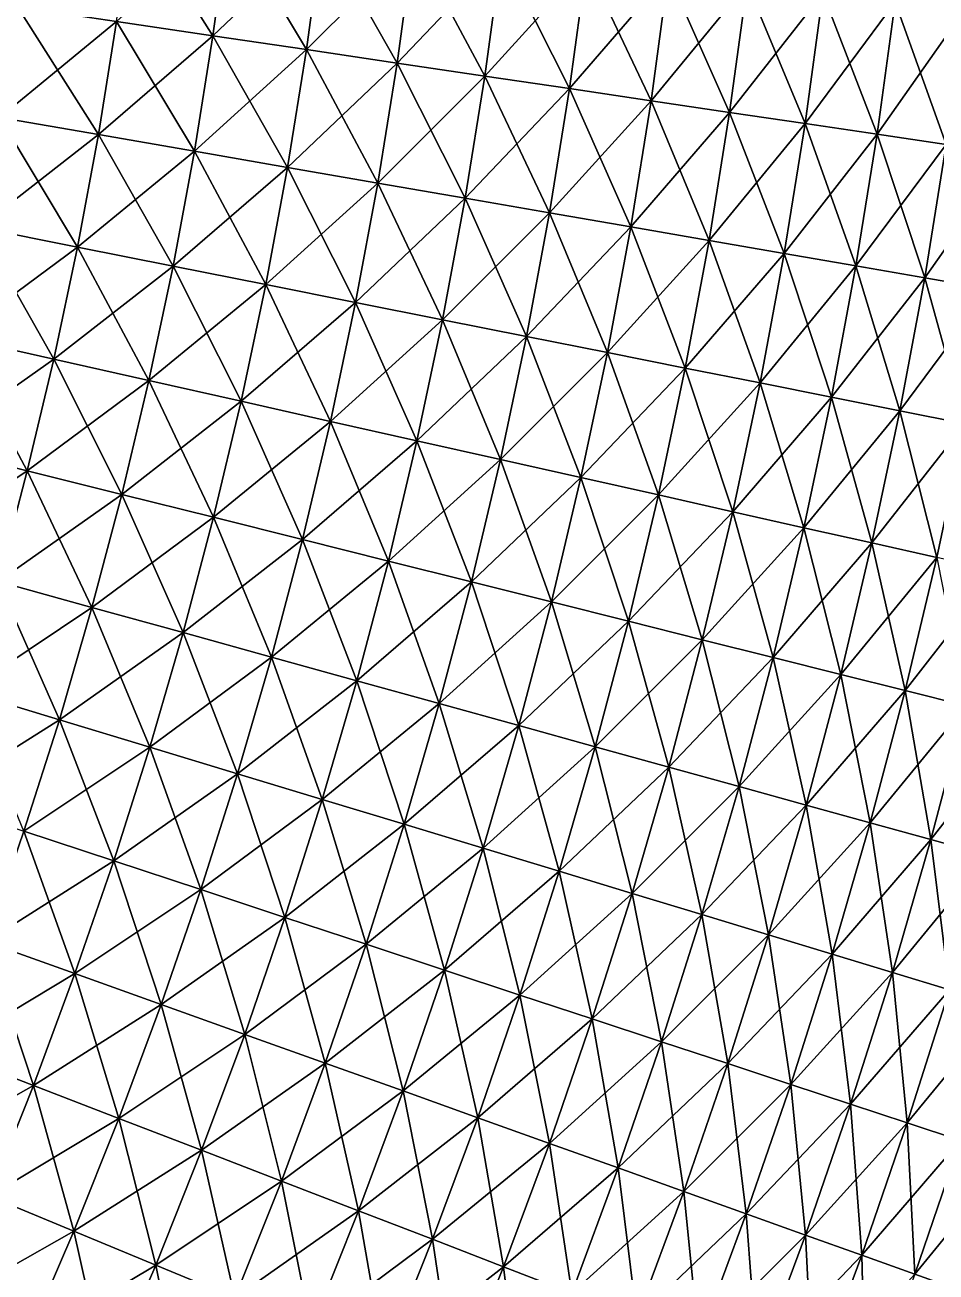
# Model space of a CAD drawing. Extents: x -1 to 0.97, y -0.99 to 0.99.
# Drawn here: x 0.7121 to 0.858, y -0.3109 to -0.1112 of the extents above; entities that cross this region are included whole.
import ezdxf

# ---------------------------------------------------------------- set-up
doc = ezdxf.new("R2010")
doc.units = 0

msp = doc.modelspace()

# ---------------------------------------------------------------- linework, layer by layer
for points in [[(0.72928, -0.09246, -0.64899), (0.74224, -0.11293, -0.63033), (0.72681, -0.11064, -0.64899)], [(0.72928, -0.09246, -0.64899), (0.74476, -0.09437, -0.63033), (0.74224, -0.11293, -0.63033)], [(0.74476, -0.09437, 0.63033), (0.72681, -0.11064, 0.64899), (0.74224, -0.11293, 0.63033)], [(0.74476, -0.09437, -0.63033), (0.75721, -0.11515, -0.61129), (0.74224, -0.11293, -0.63033)], [(0.75978, -0.09622, 0.61129), (0.74476, -0.09437, 0.63033), (0.74224, -0.11293, 0.63033)], [(0.74476, -0.09437, -0.63033), (0.75978, -0.09622, -0.61129), (0.75721, -0.11515, -0.61129)], [(0.75978, -0.09622, 0.61129), (0.74224, -0.11293, 0.63033), (0.75721, -0.11515, 0.61129)], [(0.75978, -0.09622, -0.61129), (0.77173, -0.1173, -0.59188), (0.75721, -0.11515, -0.61129)], [(0.77435, -0.09802, 0.59188), (0.75978, -0.09622, 0.61129), (0.75721, -0.11515, 0.61129)], [(0.75978, -0.09622, -0.61129), (0.77435, -0.09802, -0.59188), (0.77173, -0.1173, -0.59188)], [(0.77435, -0.09802, 0.59188), (0.75721, -0.11515, 0.61129), (0.77173, -0.1173, 0.59188)], [(0.77435, -0.09802, -0.59188), (0.78577, -0.11939, -0.57212), (0.77173, -0.1173, -0.59188)], [(0.78843, -0.09976, 0.57212), (0.77435, -0.09802, 0.59188), (0.77173, -0.1173, 0.59188)], [(0.78843, -0.09976, 0.57212), (0.77173, -0.1173, 0.59188), (0.78577, -0.11939, 0.57212)], [(0.77435, -0.09802, -0.59188), (0.78843, -0.09976, -0.57212), (0.78577, -0.11939, -0.57212)], [(0.78843, -0.09976, -0.57212), (0.79933, -0.1214, -0.55201), (0.78577, -0.11939, -0.57212)], [(0.80204, -0.10144, 0.55201), (0.78843, -0.09976, 0.57212), (0.78577, -0.11939, 0.57212)], [(0.78843, -0.09976, -0.57212), (0.80204, -0.10144, -0.55201), (0.79933, -0.1214, -0.55201)], [(0.80204, -0.10144, 0.55201), (0.78577, -0.11939, 0.57212), (0.79933, -0.1214, 0.55201)], [(0.80204, -0.10144, -0.55201), (0.8124, -0.12334, -0.53157), (0.79933, -0.1214, -0.55201)], [(0.81515, -0.10305, 0.53157), (0.80204, -0.10144, 0.55201), (0.79933, -0.1214, 0.55201)], [(0.80204, -0.10144, -0.55201), (0.81515, -0.10305, -0.53157), (0.8124, -0.12334, -0.53157)], [(0.81515, -0.10305, 0.53157), (0.79933, -0.1214, 0.55201), (0.8124, -0.12334, 0.53157)], [(0.81515, -0.10305, -0.53157), (0.82497, -0.1252, -0.51081), (0.8124, -0.12334, -0.53157)], [(0.82777, -0.10461, 0.51081), (0.81515, -0.10305, 0.53157), (0.8124, -0.12334, 0.53157)], [(0.81515, -0.10305, -0.53157), (0.82777, -0.10461, -0.51081), (0.82497, -0.1252, -0.51081)], [(0.82777, -0.10461, 0.51081), (0.8124, -0.12334, 0.53157), (0.82497, -0.1252, 0.51081)], [(0.82777, -0.10461, -0.51081), (0.83704, -0.12699, -0.48974), (0.82497, -0.1252, -0.51081)], [(0.83987, -0.1061, 0.48974), (0.82777, -0.10461, 0.51081), (0.82497, -0.1252, 0.51081)], [(0.82777, -0.10461, -0.51081), (0.83987, -0.1061, -0.48974), (0.83704, -0.12699, -0.48974)], [(0.83987, -0.1061, 0.48974), (0.82497, -0.1252, 0.51081), (0.83704, -0.12699, 0.48974)], [(0.83987, -0.1061, -0.48974), (0.84859, -0.12871, -0.46838), (0.83704, -0.12699, -0.48974)], [(0.85147, -0.10753, 0.46838), (0.83987, -0.1061, 0.48974), (0.83704, -0.12699, 0.48974)], [(0.85147, -0.10753, 0.46838), (0.83704, -0.12699, 0.48974), (0.84859, -0.12871, 0.46838)], [(0.83987, -0.1061, -0.48974), (0.85147, -0.10753, -0.46838), (0.84859, -0.12871, -0.46838)], [(0.85147, -0.10753, -0.46838), (0.85963, -0.13034, -0.44673), (0.84859, -0.12871, -0.46838)], [(0.86254, -0.1089, 0.44673), (0.85147, -0.10753, 0.46838), (0.84859, -0.12871, 0.46838)], [(0.85147, -0.10753, -0.46838), (0.86254, -0.1089, -0.44673), (0.85963, -0.13034, -0.44673)], [(0.71093, -0.10829, -0.66726), (0.72389, -0.12876, -0.64899), (0.70808, -0.12601, -0.66726)], [(0.72681, -0.11064, 0.64899), (0.71093, -0.10829, 0.66726), (0.70808, -0.12601, 0.66726)], [(0.71093, -0.10829, -0.66726), (0.72681, -0.11064, -0.64899), (0.72389, -0.12876, -0.64899)], [(0.86254, -0.1089, 0.44673), (0.84859, -0.12871, 0.46838), (0.85963, -0.13034, 0.44673)], [(0.72681, -0.11064, 0.64899), (0.70808, -0.12601, 0.66726), (0.72389, -0.12876, 0.64899)], [(0.72681, -0.11064, -0.64899), (0.73926, -0.13142, -0.63033), (0.72389, -0.12876, -0.64899)], [(0.74224, -0.11293, 0.63033), (0.72681, -0.11064, 0.64899), (0.72389, -0.12876, 0.64899)], [(0.72681, -0.11064, -0.64899), (0.74224, -0.11293, -0.63033), (0.73926, -0.13142, -0.63033)], [(0.74224, -0.11293, 0.63033), (0.72389, -0.12876, 0.64899), (0.73926, -0.13142, 0.63033)], [(0.74224, -0.11293, -0.63033), (0.75418, -0.13401, -0.61129), (0.73926, -0.13142, -0.63033)], [(0.75721, -0.11515, 0.61129), (0.74224, -0.11293, 0.63033), (0.73926, -0.13142, 0.63033)], [(0.74224, -0.11293, -0.63033), (0.75721, -0.11515, -0.61129), (0.75418, -0.13401, -0.61129)], [(0.75721, -0.11515, 0.61129), (0.73926, -0.13142, 0.63033), (0.75418, -0.13401, 0.61129)], [(0.75721, -0.11515, -0.61129), (0.76864, -0.13652, -0.59188), (0.75418, -0.13401, -0.61129)], [(0.77173, -0.1173, 0.59188), (0.75721, -0.11515, 0.61129), (0.75418, -0.13401, 0.61129)], [(0.75721, -0.11515, -0.61129), (0.77173, -0.1173, -0.59188), (0.76864, -0.13652, -0.59188)], [(0.77173, -0.1173, 0.59188), (0.75418, -0.13401, 0.61129), (0.76864, -0.13652, 0.59188)], [(0.77173, -0.1173, -0.59188), (0.78262, -0.13895, -0.57212), (0.76864, -0.13652, -0.59188)], [(0.78577, -0.11939, 0.57212), (0.77173, -0.1173, 0.59188), (0.76864, -0.13652, 0.59188)], [(0.77173, -0.1173, -0.59188), (0.78577, -0.11939, -0.57212), (0.78262, -0.13895, -0.57212)], [(0.78577, -0.11939, 0.57212), (0.76864, -0.13652, 0.59188), (0.78262, -0.13895, 0.57212)], [(0.78577, -0.11939, -0.57212), (0.79613, -0.14129, -0.55201), (0.78262, -0.13895, -0.57212)], [(0.79933, -0.1214, 0.55201), (0.78577, -0.11939, 0.57212), (0.78262, -0.13895, 0.57212)], [(0.78577, -0.11939, -0.57212), (0.79933, -0.1214, -0.55201), (0.79613, -0.14129, -0.55201)], [(0.79933, -0.1214, 0.55201), (0.78262, -0.13895, 0.57212), (0.79613, -0.14129, 0.55201)], [(0.79933, -0.1214, -0.55201), (0.80915, -0.14355, -0.53157), (0.79613, -0.14129, -0.55201)], [(0.8124, -0.12334, 0.53157), (0.79933, -0.1214, 0.55201), (0.79613, -0.14129, 0.55201)], [(0.79933, -0.1214, -0.55201), (0.8124, -0.12334, -0.53157), (0.80915, -0.14355, -0.53157)], [(0.8124, -0.12334, 0.53157), (0.79613, -0.14129, 0.55201), (0.80915, -0.14355, 0.53157)], [(0.8124, -0.12334, -0.53157), (0.82167, -0.14572, -0.51081), (0.80915, -0.14355, -0.53157)], [(0.82497, -0.1252, 0.51081), (0.8124, -0.12334, 0.53157), (0.80915, -0.14355, 0.53157)], [(0.8124, -0.12334, -0.53157), (0.82497, -0.1252, -0.51081), (0.82167, -0.14572, -0.51081)], [(0.82497, -0.1252, 0.51081), (0.80915, -0.14355, 0.53157), (0.82167, -0.14572, 0.51081)], [(0.82497, -0.1252, -0.51081), (0.83369, -0.14781, -0.48974), (0.82167, -0.14572, -0.51081)], [(0.83704, -0.12699, 0.48974), (0.82497, -0.1252, 0.51081), (0.82167, -0.14572, 0.51081)], [(0.82497, -0.1252, -0.51081), (0.83704, -0.12699, -0.48974), (0.83369, -0.14781, -0.48974)], [(0.70808, -0.12601, -0.66726), (0.72054, -0.14679, -0.64899), (0.7048, -0.14366, -0.66726)], [(0.72389, -0.12876, 0.64899), (0.70808, -0.12601, 0.66726), (0.7048, -0.14366, 0.66726)], [(0.70808, -0.12601, -0.66726), (0.72389, -0.12876, -0.64899), (0.72054, -0.14679, -0.64899)], [(0.83704, -0.12699, 0.48974), (0.82167, -0.14572, 0.51081), (0.83369, -0.14781, 0.48974)], [(0.83704, -0.12699, -0.48974), (0.8452, -0.1498, -0.46838), (0.83369, -0.14781, -0.48974)], [(0.84859, -0.12871, 0.46838), (0.83704, -0.12699, 0.48974), (0.83369, -0.14781, 0.48974)], [(0.83704, -0.12699, -0.48974), (0.84859, -0.12871, -0.46838), (0.8452, -0.1498, -0.46838)], [(0.72389, -0.12876, 0.64899), (0.7048, -0.14366, 0.66726), (0.72054, -0.14679, 0.64899)], [(0.72389, -0.12876, -0.64899), (0.73584, -0.14984, -0.63033), (0.72054, -0.14679, -0.64899)], [(0.73926, -0.13142, 0.63033), (0.72389, -0.12876, 0.64899), (0.72054, -0.14679, 0.64899)], [(0.72389, -0.12876, -0.64899), (0.73926, -0.13142, -0.63033), (0.73584, -0.14984, -0.63033)], [(0.84859, -0.12871, 0.46838), (0.83369, -0.14781, 0.48974), (0.8452, -0.1498, 0.46838)], [(0.84859, -0.12871, -0.46838), (0.8562, -0.15171, -0.44673), (0.8452, -0.1498, -0.46838)], [(0.85963, -0.13034, 0.44673), (0.84859, -0.12871, 0.46838), (0.8452, -0.1498, 0.46838)], [(0.84859, -0.12871, -0.46838), (0.85963, -0.13034, -0.44673), (0.8562, -0.15171, -0.44673)], [(0.73926, -0.13142, 0.63033), (0.72054, -0.14679, 0.64899), (0.73584, -0.14984, 0.63033)], [(0.73926, -0.13142, -0.63033), (0.75069, -0.15279, -0.61129), (0.73584, -0.14984, -0.63033)], [(0.75418, -0.13401, 0.61129), (0.73926, -0.13142, 0.63033), (0.73584, -0.14984, 0.63033)], [(0.73926, -0.13142, -0.63033), (0.75418, -0.13401, -0.61129), (0.75069, -0.15279, -0.61129)], [(0.85963, -0.13034, 0.44673), (0.8452, -0.1498, 0.46838), (0.8562, -0.15171, 0.44673)], [(0.85963, -0.13034, -0.44673), (0.86667, -0.15353, -0.42482), (0.8562, -0.15171, -0.44673)], [(0.87015, -0.1319, 0.42482), (0.85963, -0.13034, 0.44673), (0.8562, -0.15171, 0.44673)], [(0.87015, -0.1319, 0.42482), (0.8562, -0.15171, 0.44673), (0.86667, -0.15353, 0.42482)], [(0.75418, -0.13401, 0.61129), (0.73584, -0.14984, 0.63033), (0.75069, -0.15279, 0.61129)], [(0.75418, -0.13401, -0.61129), (0.76508, -0.15565, -0.59188), (0.75069, -0.15279, -0.61129)], [(0.76864, -0.13652, 0.59188), (0.75418, -0.13401, 0.61129), (0.75069, -0.15279, 0.61129)], [(0.75418, -0.13401, -0.61129), (0.76864, -0.13652, -0.59188), (0.76508, -0.15565, -0.59188)], [(0.76864, -0.13652, 0.59188), (0.75069, -0.15279, 0.61129), (0.76508, -0.15565, 0.59188)], [(0.76864, -0.13652, -0.59188), (0.779, -0.15842, -0.57212), (0.76508, -0.15565, -0.59188)], [(0.78262, -0.13895, 0.57212), (0.76864, -0.13652, 0.59188), (0.76508, -0.15565, 0.59188)], [(0.76864, -0.13652, -0.59188), (0.78262, -0.13895, -0.57212), (0.779, -0.15842, -0.57212)], [(0.78262, -0.13895, 0.57212), (0.76508, -0.15565, 0.59188), (0.779, -0.15842, 0.57212)], [(0.78262, -0.13895, -0.57212), (0.79244, -0.1611, -0.55201), (0.779, -0.15842, -0.57212)], [(0.79613, -0.14129, 0.55201), (0.78262, -0.13895, 0.57212), (0.779, -0.15842, 0.57212)], [(0.78262, -0.13895, -0.57212), (0.79613, -0.14129, -0.55201), (0.79244, -0.1611, -0.55201)], [(0.79613, -0.14129, 0.55201), (0.779, -0.15842, 0.57212), (0.79244, -0.1611, 0.55201)], [(0.79613, -0.14129, -0.55201), (0.8054, -0.16367, -0.53157), (0.79244, -0.1611, -0.55201)], [(0.80915, -0.14355, 0.53157), (0.79613, -0.14129, 0.55201), (0.79244, -0.1611, 0.55201)], [(0.79613, -0.14129, -0.55201), (0.80915, -0.14355, -0.53157), (0.8054, -0.16367, -0.53157)], [(0.7048, -0.14366, -0.66726), (0.71674, -0.16474, -0.64899), (0.70108, -0.16122, -0.66726)], [(0.72054, -0.14679, 0.64899), (0.7048, -0.14366, 0.66726), (0.70108, -0.16122, 0.66726)], [(0.7048, -0.14366, -0.66726), (0.72054, -0.14679, -0.64899), (0.71674, -0.16474, -0.64899)], [(0.80915, -0.14355, 0.53157), (0.79244, -0.1611, 0.55201), (0.8054, -0.16367, 0.53157)], [(0.80915, -0.14355, -0.53157), (0.81787, -0.16615, -0.51081), (0.8054, -0.16367, -0.53157)], [(0.82167, -0.14572, 0.51081), (0.80915, -0.14355, 0.53157), (0.8054, -0.16367, 0.53157)], [(0.80915, -0.14355, -0.53157), (0.82167, -0.14572, -0.51081), (0.81787, -0.16615, -0.51081)], [(0.82167, -0.14572, 0.51081), (0.8054, -0.16367, 0.53157), (0.81787, -0.16615, 0.51081)], [(0.82167, -0.14572, -0.51081), (0.82983, -0.16853, -0.48974), (0.81787, -0.16615, -0.51081)], [(0.83369, -0.14781, 0.48974), (0.82167, -0.14572, 0.51081), (0.81787, -0.16615, 0.51081)], [(0.82167, -0.14572, -0.51081), (0.83369, -0.14781, -0.48974), (0.82983, -0.16853, -0.48974)], [(0.72054, -0.14679, 0.64899), (0.70108, -0.16122, 0.66726), (0.71674, -0.16474, 0.64899)], [(0.72054, -0.14679, -0.64899), (0.73196, -0.16816, -0.63033), (0.71674, -0.16474, -0.64899)], [(0.73584, -0.14984, 0.63033), (0.72054, -0.14679, 0.64899), (0.71674, -0.16474, 0.64899)], [(0.72054, -0.14679, -0.64899), (0.73584, -0.14984, -0.63033), (0.73196, -0.16816, -0.63033)], [(0.83369, -0.14781, 0.48974), (0.81787, -0.16615, 0.51081), (0.82983, -0.16853, 0.48974)], [(0.83369, -0.14781, -0.48974), (0.84129, -0.17081, -0.46838), (0.82983, -0.16853, -0.48974)], [(0.8452, -0.1498, 0.46838), (0.83369, -0.14781, 0.48974), (0.82983, -0.16853, 0.48974)], [(0.83369, -0.14781, -0.48974), (0.8452, -0.1498, -0.46838), (0.84129, -0.17081, -0.46838)], [(0.8452, -0.1498, 0.46838), (0.82983, -0.16853, 0.48974), (0.84129, -0.17081, 0.46838)], [(0.8452, -0.1498, -0.46838), (0.85223, -0.17299, -0.44673), (0.84129, -0.17081, -0.46838)], [(0.8562, -0.15171, 0.44673), (0.8452, -0.1498, 0.46838), (0.84129, -0.17081, 0.46838)], [(0.8452, -0.1498, -0.46838), (0.8562, -0.15171, -0.44673), (0.85223, -0.17299, -0.44673)], [(0.73584, -0.14984, 0.63033), (0.71674, -0.16474, 0.64899), (0.73196, -0.16816, 0.63033)], [(0.73584, -0.14984, -0.63033), (0.74673, -0.17148, -0.61129), (0.73196, -0.16816, -0.63033)], [(0.75069, -0.15279, 0.61129), (0.73584, -0.14984, 0.63033), (0.73196, -0.16816, 0.63033)], [(0.73584, -0.14984, -0.63033), (0.75069, -0.15279, -0.61129), (0.74673, -0.17148, -0.61129)], [(0.8562, -0.15171, 0.44673), (0.84129, -0.17081, 0.46838), (0.85223, -0.17299, 0.44673)], [(0.8562, -0.15171, -0.44673), (0.86266, -0.17506, -0.42482), (0.85223, -0.17299, -0.44673)], [(0.86667, -0.15353, 0.42482), (0.8562, -0.15171, 0.44673), (0.85223, -0.17299, 0.44673)], [(0.8562, -0.15171, -0.44673), (0.86667, -0.15353, -0.42482), (0.86266, -0.17506, -0.42482)], [(0.75069, -0.15279, 0.61129), (0.73196, -0.16816, 0.63033), (0.74673, -0.17148, 0.61129)], [(0.75069, -0.15279, -0.61129), (0.76105, -0.17469, -0.59188), (0.74673, -0.17148, -0.61129)], [(0.76508, -0.15565, 0.59188), (0.75069, -0.15279, 0.61129), (0.74673, -0.17148, 0.61129)], [(0.75069, -0.15279, -0.61129), (0.76508, -0.15565, -0.59188), (0.76105, -0.17469, -0.59188)], [(0.86667, -0.15353, 0.42482), (0.85223, -0.17299, 0.44673), (0.86266, -0.17506, 0.42482)], [(0.76508, -0.15565, 0.59188), (0.74673, -0.17148, 0.61129), (0.76105, -0.17469, 0.59188)], [(0.76508, -0.15565, -0.59188), (0.77489, -0.1778, -0.57212), (0.76105, -0.17469, -0.59188)], [(0.779, -0.15842, 0.57212), (0.76508, -0.15565, 0.59188), (0.76105, -0.17469, 0.59188)], [(0.76508, -0.15565, -0.59188), (0.779, -0.15842, -0.57212), (0.77489, -0.1778, -0.57212)], [(0.779, -0.15842, 0.57212), (0.76105, -0.17469, 0.59188), (0.77489, -0.1778, 0.57212)], [(0.779, -0.15842, -0.57212), (0.78827, -0.1808, -0.55201), (0.77489, -0.1778, -0.57212)], [(0.79244, -0.1611, 0.55201), (0.779, -0.15842, 0.57212), (0.77489, -0.1778, 0.57212)], [(0.779, -0.15842, -0.57212), (0.79244, -0.1611, -0.55201), (0.78827, -0.1808, -0.55201)], [(0.70108, -0.16122, -0.66726), (0.7125, -0.18259, -0.64899), (0.69693, -0.17869, -0.66726)], [(0.71674, -0.16474, 0.64899), (0.70108, -0.16122, 0.66726), (0.69693, -0.17869, 0.66726)], [(0.70108, -0.16122, -0.66726), (0.71674, -0.16474, -0.64899), (0.7125, -0.18259, -0.64899)], [(0.79244, -0.1611, 0.55201), (0.77489, -0.1778, 0.57212), (0.78827, -0.1808, 0.55201)], [(0.8054, -0.16367, 0.53157), (0.79244, -0.1611, 0.55201), (0.78827, -0.1808, 0.55201)], [(0.79244, -0.1611, -0.55201), (0.80116, -0.1837, -0.53157), (0.78827, -0.1808, -0.55201)], [(0.79244, -0.1611, -0.55201), (0.8054, -0.16367, -0.53157), (0.80116, -0.1837, -0.53157)], [(0.8054, -0.16367, 0.53157), (0.78827, -0.1808, 0.55201), (0.80116, -0.1837, 0.53157)], [(0.81787, -0.16615, 0.51081), (0.8054, -0.16367, 0.53157), (0.80116, -0.1837, 0.53157)], [(0.8054, -0.16367, -0.53157), (0.81356, -0.18648, -0.51081), (0.80116, -0.1837, -0.53157)], [(0.8054, -0.16367, -0.53157), (0.81787, -0.16615, -0.51081), (0.81356, -0.18648, -0.51081)], [(0.71674, -0.16474, 0.64899), (0.69693, -0.17869, 0.66726), (0.7125, -0.18259, 0.64899)], [(0.71674, -0.16474, -0.64899), (0.72763, -0.18638, -0.63033), (0.7125, -0.18259, -0.64899)], [(0.73196, -0.16816, 0.63033), (0.71674, -0.16474, 0.64899), (0.7125, -0.18259, 0.64899)], [(0.71674, -0.16474, -0.64899), (0.73196, -0.16816, -0.63033), (0.72763, -0.18638, -0.63033)], [(0.81787, -0.16615, 0.51081), (0.80116, -0.1837, 0.53157), (0.81356, -0.18648, 0.51081)], [(0.82983, -0.16853, 0.48974), (0.81787, -0.16615, 0.51081), (0.81356, -0.18648, 0.51081)], [(0.81787, -0.16615, -0.51081), (0.82546, -0.18916, -0.48974), (0.81356, -0.18648, -0.51081)], [(0.81787, -0.16615, -0.51081), (0.82983, -0.16853, -0.48974), (0.82546, -0.18916, -0.48974)], [(0.73196, -0.16816, 0.63033), (0.7125, -0.18259, 0.64899), (0.72763, -0.18638, 0.63033)], [(0.73196, -0.16816, -0.63033), (0.74231, -0.19006, -0.61129), (0.72763, -0.18638, -0.63033)], [(0.74673, -0.17148, 0.61129), (0.73196, -0.16816, 0.63033), (0.72763, -0.18638, 0.63033)], [(0.73196, -0.16816, -0.63033), (0.74673, -0.17148, -0.61129), (0.74231, -0.19006, -0.61129)], [(0.82983, -0.16853, 0.48974), (0.81356, -0.18648, 0.51081), (0.82546, -0.18916, 0.48974)], [(0.84129, -0.17081, 0.46838), (0.82983, -0.16853, 0.48974), (0.82546, -0.18916, 0.48974)], [(0.82983, -0.16853, -0.48974), (0.83686, -0.19172, -0.46838), (0.82546, -0.18916, -0.48974)], [(0.82983, -0.16853, -0.48974), (0.84129, -0.17081, -0.46838), (0.83686, -0.19172, -0.46838)], [(0.74673, -0.17148, 0.61129), (0.72763, -0.18638, 0.63033), (0.74231, -0.19006, 0.61129)], [(0.74673, -0.17148, -0.61129), (0.75655, -0.19363, -0.59188), (0.74231, -0.19006, -0.61129)], [(0.76105, -0.17469, 0.59188), (0.74673, -0.17148, 0.61129), (0.74231, -0.19006, 0.61129)], [(0.74673, -0.17148, -0.61129), (0.76105, -0.17469, -0.59188), (0.75655, -0.19363, -0.59188)], [(0.84129, -0.17081, 0.46838), (0.82546, -0.18916, 0.48974), (0.83686, -0.19172, 0.46838)], [(0.85223, -0.17299, 0.44673), (0.84129, -0.17081, 0.46838), (0.83686, -0.19172, 0.46838)], [(0.84129, -0.17081, -0.46838), (0.84775, -0.19416, -0.44673), (0.83686, -0.19172, -0.46838)], [(0.84129, -0.17081, -0.46838), (0.85223, -0.17299, -0.44673), (0.84775, -0.19416, -0.44673)], [(0.85223, -0.17299, 0.44673), (0.83686, -0.19172, 0.46838), (0.84775, -0.19416, 0.44673)], [(0.86266, -0.17506, 0.42482), (0.85223, -0.17299, 0.44673), (0.84775, -0.19416, 0.44673)], [(0.85223, -0.17299, -0.44673), (0.85812, -0.19649, -0.42482), (0.84775, -0.19416, -0.44673)], [(0.85223, -0.17299, -0.44673), (0.86266, -0.17506, -0.42482), (0.85812, -0.19649, -0.42482)], [(0.76105, -0.17469, 0.59188), (0.74231, -0.19006, 0.61129), (0.75655, -0.19363, 0.59188)], [(0.76105, -0.17469, -0.59188), (0.77032, -0.19707, -0.57212), (0.75655, -0.19363, -0.59188)], [(0.77489, -0.1778, 0.57212), (0.76105, -0.17469, 0.59188), (0.75655, -0.19363, 0.59188)], [(0.76105, -0.17469, -0.59188), (0.77489, -0.1778, -0.57212), (0.77032, -0.19707, -0.57212)], [(0.86266, -0.17506, 0.42482), (0.84775, -0.19416, 0.44673), (0.85812, -0.19649, 0.42482)], [(0.7125, -0.18259, 0.64899), (0.69693, -0.17869, 0.66726), (0.69235, -0.19605, 0.66726)], [(0.69693, -0.17869, -0.66726), (0.7125, -0.18259, -0.64899), (0.70782, -0.20033, -0.64899)], [(0.77489, -0.1778, 0.57212), (0.75655, -0.19363, 0.59188), (0.77032, -0.19707, 0.57212)], [(0.77489, -0.1778, -0.57212), (0.78361, -0.2004, -0.55201), (0.77032, -0.19707, -0.57212)], [(0.78827, -0.1808, 0.55201), (0.77489, -0.1778, 0.57212), (0.77032, -0.19707, 0.57212)], [(0.77489, -0.1778, -0.57212), (0.78827, -0.1808, -0.55201), (0.78361, -0.2004, -0.55201)], [(0.78827, -0.1808, 0.55201), (0.77032, -0.19707, 0.57212), (0.78361, -0.2004, 0.55201)], [(0.80116, -0.1837, 0.53157), (0.78827, -0.1808, 0.55201), (0.78361, -0.2004, 0.55201)], [(0.78827, -0.1808, -0.55201), (0.79643, -0.20362, -0.53157), (0.78361, -0.2004, -0.55201)], [(0.78827, -0.1808, -0.55201), (0.80116, -0.1837, -0.53157), (0.79643, -0.20362, -0.53157)], [(0.7125, -0.18259, 0.64899), (0.69235, -0.19605, 0.66726), (0.70782, -0.20033, 0.64899)], [(0.7125, -0.18259, -0.64899), (0.72285, -0.20449, -0.63033), (0.70782, -0.20033, -0.64899)], [(0.72763, -0.18638, 0.63033), (0.7125, -0.18259, 0.64899), (0.70782, -0.20033, 0.64899)], [(0.7125, -0.18259, -0.64899), (0.72763, -0.18638, -0.63033), (0.72285, -0.20449, -0.63033)], [(0.80116, -0.1837, 0.53157), (0.78361, -0.2004, 0.55201), (0.79643, -0.20362, 0.53157)], [(0.81356, -0.18648, 0.51081), (0.80116, -0.1837, 0.53157), (0.79643, -0.20362, 0.53157)], [(0.80116, -0.1837, -0.53157), (0.80876, -0.2067, -0.51081), (0.79643, -0.20362, -0.53157)], [(0.80116, -0.1837, -0.53157), (0.81356, -0.18648, -0.51081), (0.80876, -0.2067, -0.51081)], [(0.72763, -0.18638, 0.63033), (0.70782, -0.20033, 0.64899), (0.72285, -0.20449, 0.63033)], [(0.72763, -0.18638, -0.63033), (0.73745, -0.20853, -0.61129), (0.72285, -0.20449, -0.63033)], [(0.74231, -0.19006, 0.61129), (0.72763, -0.18638, 0.63033), (0.72285, -0.20449, 0.63033)], [(0.72763, -0.18638, -0.63033), (0.74231, -0.19006, -0.61129), (0.73745, -0.20853, -0.61129)], [(0.81356, -0.18648, 0.51081), (0.79643, -0.20362, 0.53157), (0.80876, -0.2067, 0.51081)], [(0.82546, -0.18916, 0.48974), (0.81356, -0.18648, 0.51081), (0.80876, -0.2067, 0.51081)], [(0.81356, -0.18648, -0.51081), (0.82059, -0.20967, -0.48974), (0.80876, -0.2067, -0.51081)], [(0.81356, -0.18648, -0.51081), (0.82546, -0.18916, -0.48974), (0.82059, -0.20967, -0.48974)], [(0.82546, -0.18916, 0.48974), (0.80876, -0.2067, 0.51081), (0.82059, -0.20967, 0.48974)], [(0.83686, -0.19172, 0.46838), (0.82546, -0.18916, 0.48974), (0.82059, -0.20967, 0.48974)], [(0.82546, -0.18916, -0.48974), (0.83193, -0.21251, -0.46838), (0.82059, -0.20967, -0.48974)], [(0.82546, -0.18916, -0.48974), (0.83686, -0.19172, -0.46838), (0.83193, -0.21251, -0.46838)], [(0.74231, -0.19006, 0.61129), (0.72285, -0.20449, 0.63033), (0.73745, -0.20853, 0.61129)], [(0.74231, -0.19006, -0.61129), (0.75159, -0.21244, -0.59188), (0.73745, -0.20853, -0.61129)], [(0.75655, -0.19363, 0.59188), (0.74231, -0.19006, 0.61129), (0.73745, -0.20853, 0.61129)], [(0.74231, -0.19006, -0.61129), (0.75655, -0.19363, -0.59188), (0.75159, -0.21244, -0.59188)], [(0.83686, -0.19172, 0.46838), (0.82059, -0.20967, 0.48974), (0.83193, -0.21251, 0.46838)], [(0.84775, -0.19416, 0.44673), (0.83686, -0.19172, 0.46838), (0.83193, -0.21251, 0.46838)], [(0.83686, -0.19172, -0.46838), (0.84275, -0.21522, -0.44673), (0.83193, -0.21251, -0.46838)], [(0.83686, -0.19172, -0.46838), (0.84775, -0.19416, -0.44673), (0.84275, -0.21522, -0.44673)], [(0.75655, -0.19363, 0.59188), (0.73745, -0.20853, 0.61129), (0.75159, -0.21244, 0.59188)], [(0.75655, -0.19363, -0.59188), (0.76527, -0.21623, -0.57212), (0.75159, -0.21244, -0.59188)], [(0.77032, -0.19707, 0.57212), (0.75655, -0.19363, 0.59188), (0.75159, -0.21244, 0.59188)], [(0.75655, -0.19363, -0.59188), (0.77032, -0.19707, -0.57212), (0.76527, -0.21623, -0.57212)], [(0.84775, -0.19416, 0.44673), (0.83193, -0.21251, 0.46838), (0.84275, -0.21522, 0.44673)], [(0.85812, -0.19649, 0.42482), (0.84775, -0.19416, 0.44673), (0.84275, -0.21522, 0.44673)], [(0.84775, -0.19416, -0.44673), (0.85306, -0.2178, -0.42482), (0.84275, -0.21522, -0.44673)], [(0.84775, -0.19416, -0.44673), (0.85812, -0.19649, -0.42482), (0.85306, -0.2178, -0.42482)], [(0.77032, -0.19707, 0.57212), (0.75159, -0.21244, 0.59188), (0.76527, -0.21623, 0.57212)], [(0.77032, -0.19707, -0.57212), (0.77848, -0.21989, -0.55201), (0.76527, -0.21623, -0.57212)], [(0.78361, -0.2004, 0.55201), (0.77032, -0.19707, 0.57212), (0.76527, -0.21623, 0.57212)], [(0.77032, -0.19707, -0.57212), (0.78361, -0.2004, -0.55201), (0.77848, -0.21989, -0.55201)], [(0.85812, -0.19649, 0.42482), (0.84275, -0.21522, 0.44673), (0.85306, -0.2178, 0.42482)], [(0.86797, -0.1987, 0.40265), (0.85812, -0.19649, 0.42482), (0.85306, -0.2178, 0.42482)], [(0.85812, -0.19649, -0.42482), (0.86285, -0.22025, -0.40265), (0.85306, -0.2178, -0.42482)], [(0.86797, -0.1987, 0.40265), (0.85306, -0.2178, 0.42482), (0.86285, -0.22025, 0.40265)], [(0.70782, -0.20033, -0.64899), (0.71764, -0.22248, -0.63033), (0.70271, -0.21795, -0.64899)], [(0.72285, -0.20449, 0.63033), (0.70782, -0.20033, 0.64899), (0.70271, -0.21795, 0.64899)], [(0.70782, -0.20033, -0.64899), (0.72285, -0.20449, -0.63033), (0.71764, -0.22248, -0.63033)], [(0.78361, -0.2004, 0.55201), (0.76527, -0.21623, 0.57212), (0.77848, -0.21989, 0.55201)], [(0.79643, -0.20362, 0.53157), (0.78361, -0.2004, 0.55201), (0.77848, -0.21989, 0.55201)], [(0.78361, -0.2004, -0.55201), (0.79121, -0.22341, -0.53157), (0.77848, -0.21989, -0.55201)], [(0.78361, -0.2004, -0.55201), (0.79643, -0.20362, -0.53157), (0.79121, -0.22341, -0.53157)], [(0.79643, -0.20362, 0.53157), (0.77848, -0.21989, 0.55201), (0.79121, -0.22341, 0.53157)], [(0.80876, -0.2067, 0.51081), (0.79643, -0.20362, 0.53157), (0.79121, -0.22341, 0.53157)], [(0.79643, -0.20362, -0.53157), (0.80346, -0.2268, -0.51081), (0.79121, -0.22341, -0.53157)], [(0.79643, -0.20362, -0.53157), (0.80876, -0.2067, -0.51081), (0.80346, -0.2268, -0.51081)], [(0.72285, -0.20449, 0.63033), (0.70271, -0.21795, 0.64899), (0.71764, -0.22248, 0.63033)], [(0.72285, -0.20449, -0.63033), (0.73212, -0.22688, -0.61129), (0.71764, -0.22248, -0.63033)], [(0.73745, -0.20853, 0.61129), (0.72285, -0.20449, 0.63033), (0.71764, -0.22248, 0.63033)], [(0.72285, -0.20449, -0.63033), (0.73745, -0.20853, -0.61129), (0.73212, -0.22688, -0.61129)], [(0.80876, -0.2067, 0.51081), (0.79121, -0.22341, 0.53157), (0.80346, -0.2268, 0.51081)], [(0.82059, -0.20967, 0.48974), (0.80876, -0.2067, 0.51081), (0.80346, -0.2268, 0.51081)], [(0.80876, -0.2067, -0.51081), (0.81522, -0.23005, -0.48974), (0.80346, -0.2268, -0.51081)], [(0.80876, -0.2067, -0.51081), (0.82059, -0.20967, -0.48974), (0.81522, -0.23005, -0.48974)], [(0.73745, -0.20853, 0.61129), (0.71764, -0.22248, 0.63033), (0.73212, -0.22688, 0.61129)], [(0.75159, -0.21244, 0.59188), (0.73745, -0.20853, 0.61129), (0.73212, -0.22688, 0.61129)], [(0.73745, -0.20853, -0.61129), (0.74617, -0.23113, -0.59188), (0.73212, -0.22688, -0.61129)], [(0.73745, -0.20853, -0.61129), (0.75159, -0.21244, -0.59188), (0.74617, -0.23113, -0.59188)], [(0.82059, -0.20967, 0.48974), (0.80346, -0.2268, 0.51081), (0.81522, -0.23005, 0.48974)], [(0.83193, -0.21251, 0.46838), (0.82059, -0.20967, 0.48974), (0.81522, -0.23005, 0.48974)], [(0.82059, -0.20967, -0.48974), (0.82648, -0.23317, -0.46838), (0.81522, -0.23005, -0.48974)], [(0.82059, -0.20967, -0.48974), (0.83193, -0.21251, -0.46838), (0.82648, -0.23317, -0.46838)], [(0.75159, -0.21244, 0.59188), (0.73212, -0.22688, 0.61129), (0.74617, -0.23113, 0.59188)], [(0.75159, -0.21244, -0.59188), (0.75975, -0.23526, -0.57212), (0.74617, -0.23113, -0.59188)], [(0.76527, -0.21623, 0.57212), (0.75159, -0.21244, 0.59188), (0.74617, -0.23113, 0.59188)], [(0.75159, -0.21244, -0.59188), (0.76527, -0.21623, -0.57212), (0.75975, -0.23526, -0.57212)], [(0.83193, -0.21251, 0.46838), (0.81522, -0.23005, 0.48974), (0.82648, -0.23317, 0.46838)], [(0.84275, -0.21522, 0.44673), (0.83193, -0.21251, 0.46838), (0.82648, -0.23317, 0.46838)], [(0.83193, -0.21251, -0.46838), (0.83723, -0.23615, -0.44673), (0.82648, -0.23317, -0.46838)], [(0.83193, -0.21251, -0.46838), (0.84275, -0.21522, -0.44673), (0.83723, -0.23615, -0.44673)], [(0.84275, -0.21522, 0.44673), (0.82648, -0.23317, 0.46838), (0.83723, -0.23615, 0.44673)], [(0.85306, -0.2178, 0.42482), (0.84275, -0.21522, 0.44673), (0.83723, -0.23615, 0.44673)], [(0.84275, -0.21522, -0.44673), (0.84748, -0.23898, -0.42482), (0.83723, -0.23615, -0.44673)], [(0.84275, -0.21522, -0.44673), (0.85306, -0.2178, -0.42482), (0.84748, -0.23898, -0.42482)], [(0.76527, -0.21623, 0.57212), (0.74617, -0.23113, 0.59188), (0.75975, -0.23526, 0.57212)], [(0.76527, -0.21623, -0.57212), (0.77287, -0.23923, -0.55201), (0.75975, -0.23526, -0.57212)], [(0.77848, -0.21989, 0.55201), (0.76527, -0.21623, 0.57212), (0.75975, -0.23526, 0.57212)], [(0.76527, -0.21623, -0.57212), (0.77848, -0.21989, -0.55201), (0.77287, -0.23923, -0.55201)], [(0.71764, -0.22248, 0.63033), (0.70271, -0.21795, 0.64899), (0.69717, -0.23544, 0.64899)], [(0.70271, -0.21795, -0.64899), (0.71764, -0.22248, -0.63033), (0.71198, -0.24034, -0.63033)], [(0.85306, -0.2178, 0.42482), (0.83723, -0.23615, 0.44673), (0.84748, -0.23898, 0.42482)], [(0.86285, -0.22025, 0.40265), (0.85306, -0.2178, 0.42482), (0.84748, -0.23898, 0.42482)], [(0.85306, -0.2178, -0.42482), (0.8572, -0.24167, -0.40265), (0.84748, -0.23898, -0.42482)], [(0.85306, -0.2178, -0.42482), (0.86285, -0.22025, -0.40265), (0.8572, -0.24167, -0.40265)], [(0.77848, -0.21989, 0.55201), (0.75975, -0.23526, 0.57212), (0.77287, -0.23923, 0.55201)], [(0.79121, -0.22341, 0.53157), (0.77848, -0.21989, 0.55201), (0.77287, -0.23923, 0.55201)], [(0.77848, -0.21989, -0.55201), (0.78551, -0.24307, -0.53157), (0.77287, -0.23923, -0.55201)], [(0.77848, -0.21989, -0.55201), (0.79121, -0.22341, -0.53157), (0.78551, -0.24307, -0.53157)], [(0.86285, -0.22025, 0.40265), (0.84748, -0.23898, 0.42482), (0.8572, -0.24167, 0.40265)], [(0.87211, -0.22257, 0.38023), (0.86285, -0.22025, 0.40265), (0.8572, -0.24167, 0.40265)], [(0.86285, -0.22025, -0.40265), (0.8664, -0.24422, -0.38023), (0.8572, -0.24167, -0.40265)], [(0.71764, -0.22248, 0.63033), (0.69717, -0.23544, 0.64899), (0.71198, -0.24034, 0.63033)], [(0.71764, -0.22248, -0.63033), (0.72636, -0.24509, -0.61129), (0.71198, -0.24034, -0.63033)], [(0.73212, -0.22688, 0.61129), (0.71764, -0.22248, 0.63033), (0.71198, -0.24034, 0.63033)], [(0.71764, -0.22248, -0.63033), (0.73212, -0.22688, -0.61129), (0.72636, -0.24509, -0.61129)], [(0.79121, -0.22341, 0.53157), (0.77287, -0.23923, 0.55201), (0.78551, -0.24307, 0.53157)], [(0.80346, -0.2268, 0.51081), (0.79121, -0.22341, 0.53157), (0.78551, -0.24307, 0.53157)], [(0.79121, -0.22341, -0.53157), (0.79767, -0.24676, -0.51081), (0.78551, -0.24307, -0.53157)], [(0.79121, -0.22341, -0.53157), (0.80346, -0.2268, -0.51081), (0.79767, -0.24676, -0.51081)], [(0.87211, -0.22257, 0.38023), (0.8572, -0.24167, 0.40265), (0.8664, -0.24422, 0.38023)], [(0.73212, -0.22688, 0.61129), (0.71198, -0.24034, 0.63033), (0.72636, -0.24509, 0.61129)], [(0.73212, -0.22688, -0.61129), (0.74029, -0.24969, -0.59188), (0.72636, -0.24509, -0.61129)], [(0.74617, -0.23113, 0.59188), (0.73212, -0.22688, 0.61129), (0.72636, -0.24509, 0.61129)], [(0.73212, -0.22688, -0.61129), (0.74617, -0.23113, -0.59188), (0.74029, -0.24969, -0.59188)], [(0.80346, -0.2268, 0.51081), (0.78551, -0.24307, 0.53157), (0.79767, -0.24676, 0.51081)], [(0.81522, -0.23005, 0.48974), (0.80346, -0.2268, 0.51081), (0.79767, -0.24676, 0.51081)], [(0.80346, -0.2268, -0.51081), (0.80935, -0.2503, -0.48974), (0.79767, -0.24676, -0.51081)], [(0.80346, -0.2268, -0.51081), (0.81522, -0.23005, -0.48974), (0.80935, -0.2503, -0.48974)], [(0.74617, -0.23113, 0.59188), (0.72636, -0.24509, 0.61129), (0.74029, -0.24969, 0.59188)], [(0.74617, -0.23113, -0.59188), (0.75377, -0.25414, -0.57212), (0.74029, -0.24969, -0.59188)], [(0.75975, -0.23526, 0.57212), (0.74617, -0.23113, 0.59188), (0.74029, -0.24969, 0.59188)], [(0.74617, -0.23113, -0.59188), (0.75975, -0.23526, -0.57212), (0.75377, -0.25414, -0.57212)], [(0.81522, -0.23005, 0.48974), (0.79767, -0.24676, 0.51081), (0.80935, -0.2503, 0.48974)], [(0.82648, -0.23317, 0.46838), (0.81522, -0.23005, 0.48974), (0.80935, -0.2503, 0.48974)], [(0.81522, -0.23005, -0.48974), (0.82053, -0.25369, -0.46838), (0.80935, -0.2503, -0.48974)], [(0.81522, -0.23005, -0.48974), (0.82648, -0.23317, -0.46838), (0.82053, -0.25369, -0.46838)], [(0.82648, -0.23317, 0.46838), (0.80935, -0.2503, 0.48974), (0.82053, -0.25369, 0.46838)], [(0.83723, -0.23615, 0.44673), (0.82648, -0.23317, 0.46838), (0.82053, -0.25369, 0.46838)], [(0.82648, -0.23317, -0.46838), (0.8312, -0.25693, -0.44673), (0.82053, -0.25369, -0.46838)], [(0.82648, -0.23317, -0.46838), (0.83723, -0.23615, -0.44673), (0.8312, -0.25693, -0.44673)], [(0.75975, -0.23526, 0.57212), (0.74029, -0.24969, 0.59188), (0.75377, -0.25414, 0.57212)], [(0.75975, -0.23526, -0.57212), (0.76678, -0.25844, -0.55201), (0.75377, -0.25414, -0.57212)], [(0.77287, -0.23923, 0.55201), (0.75975, -0.23526, 0.57212), (0.75377, -0.25414, 0.57212)], [(0.75975, -0.23526, -0.57212), (0.77287, -0.23923, -0.55201), (0.76678, -0.25844, -0.55201)], [(0.83723, -0.23615, 0.44673), (0.82053, -0.25369, 0.46838), (0.8312, -0.25693, 0.44673)], [(0.84748, -0.23898, 0.42482), (0.83723, -0.23615, 0.44673), (0.8312, -0.25693, 0.44673)], [(0.83723, -0.23615, -0.44673), (0.84138, -0.26002, -0.42482), (0.8312, -0.25693, -0.44673)], [(0.83723, -0.23615, -0.44673), (0.84748, -0.23898, -0.42482), (0.84138, -0.26002, -0.42482)], [(0.77287, -0.23923, 0.55201), (0.75377, -0.25414, 0.57212), (0.76678, -0.25844, 0.55201)], [(0.78551, -0.24307, 0.53157), (0.77287, -0.23923, 0.55201), (0.76678, -0.25844, 0.55201)], [(0.77287, -0.23923, -0.55201), (0.77933, -0.26258, -0.53157), (0.76678, -0.25844, -0.55201)], [(0.77287, -0.23923, -0.55201), (0.78551, -0.24307, -0.53157), (0.77933, -0.26258, -0.53157)], [(0.84748, -0.23898, 0.42482), (0.8312, -0.25693, 0.44673), (0.84138, -0.26002, 0.42482)], [(0.8572, -0.24167, 0.40265), (0.84748, -0.23898, 0.42482), (0.84138, -0.26002, 0.42482)], [(0.84748, -0.23898, -0.42482), (0.85103, -0.26295, -0.40265), (0.84138, -0.26002, -0.42482)], [(0.84748, -0.23898, -0.42482), (0.8572, -0.24167, -0.40265), (0.85103, -0.26295, -0.40265)], [(0.71198, -0.24034, -0.63033), (0.72014, -0.26315, -0.61129), (0.70589, -0.25805, -0.63033)], [(0.72636, -0.24509, 0.61129), (0.71198, -0.24034, 0.63033), (0.70589, -0.25805, 0.63033)], [(0.71198, -0.24034, -0.63033), (0.72636, -0.24509, -0.61129), (0.72014, -0.26315, -0.61129)], [(0.8572, -0.24167, 0.40265), (0.84138, -0.26002, 0.42482), (0.85103, -0.26295, 0.40265)], [(0.8664, -0.24422, 0.38023), (0.8572, -0.24167, 0.40265), (0.85103, -0.26295, 0.40265)], [(0.8572, -0.24167, -0.40265), (0.86017, -0.26572, -0.38023), (0.85103, -0.26295, -0.40265)], [(0.8572, -0.24167, -0.40265), (0.8664, -0.24422, -0.38023), (0.86017, -0.26572, -0.38023)], [(0.78551, -0.24307, 0.53157), (0.76678, -0.25844, 0.55201), (0.77933, -0.26258, 0.53157)], [(0.79767, -0.24676, 0.51081), (0.78551, -0.24307, 0.53157), (0.77933, -0.26258, 0.53157)], [(0.78551, -0.24307, -0.53157), (0.7914, -0.26657, -0.51081), (0.77933, -0.26258, -0.53157)], [(0.78551, -0.24307, -0.53157), (0.79767, -0.24676, -0.51081), (0.7914, -0.26657, -0.51081)], [(0.72636, -0.24509, 0.61129), (0.70589, -0.25805, 0.63033), (0.72014, -0.26315, 0.61129)], [(0.72636, -0.24509, -0.61129), (0.73396, -0.26809, -0.59188), (0.72014, -0.26315, -0.61129)], [(0.74029, -0.24969, 0.59188), (0.72636, -0.24509, 0.61129), (0.72014, -0.26315, 0.61129)], [(0.72636, -0.24509, -0.61129), (0.74029, -0.24969, -0.59188), (0.73396, -0.26809, -0.59188)], [(0.8664, -0.24422, 0.38023), (0.85103, -0.26295, 0.40265), (0.86017, -0.26572, 0.38023)], [(0.79767, -0.24676, 0.51081), (0.77933, -0.26258, 0.53157), (0.7914, -0.26657, 0.51081)], [(0.80935, -0.2503, 0.48974), (0.79767, -0.24676, 0.51081), (0.7914, -0.26657, 0.51081)], [(0.79767, -0.24676, -0.51081), (0.80298, -0.2704, -0.48974), (0.7914, -0.26657, -0.51081)], [(0.79767, -0.24676, -0.51081), (0.80935, -0.2503, -0.48974), (0.80298, -0.2704, -0.48974)], [(0.74029, -0.24969, 0.59188), (0.72014, -0.26315, 0.61129), (0.73396, -0.26809, 0.59188)], [(0.74029, -0.24969, -0.59188), (0.74732, -0.27287, -0.57212), (0.73396, -0.26809, -0.59188)], [(0.75377, -0.25414, 0.57212), (0.74029, -0.24969, 0.59188), (0.73396, -0.26809, 0.59188)], [(0.74029, -0.24969, -0.59188), (0.75377, -0.25414, -0.57212), (0.74732, -0.27287, -0.57212)], [(0.80935, -0.2503, 0.48974), (0.7914, -0.26657, 0.51081), (0.80298, -0.2704, 0.48974)], [(0.82053, -0.25369, 0.46838), (0.80935, -0.2503, 0.48974), (0.80298, -0.2704, 0.48974)], [(0.80935, -0.2503, -0.48974), (0.81407, -0.27406, -0.46838), (0.80298, -0.2704, -0.48974)], [(0.80935, -0.2503, -0.48974), (0.82053, -0.25369, -0.46838), (0.81407, -0.27406, -0.46838)], [(0.75377, -0.25414, 0.57212), (0.73396, -0.26809, 0.59188), (0.74732, -0.27287, 0.57212)], [(0.75377, -0.25414, -0.57212), (0.76023, -0.27749, -0.55201), (0.74732, -0.27287, -0.57212)], [(0.76678, -0.25844, 0.55201), (0.75377, -0.25414, 0.57212), (0.74732, -0.27287, 0.57212)], [(0.75377, -0.25414, -0.57212), (0.76678, -0.25844, -0.55201), (0.76023, -0.27749, -0.55201)], [(0.82053, -0.25369, 0.46838), (0.80298, -0.2704, 0.48974), (0.81407, -0.27406, 0.46838)], [(0.8312, -0.25693, 0.44673), (0.82053, -0.25369, 0.46838), (0.81407, -0.27406, 0.46838)], [(0.82053, -0.25369, -0.46838), (0.82467, -0.27756, -0.44673), (0.81407, -0.27406, -0.46838)], [(0.82053, -0.25369, -0.46838), (0.8312, -0.25693, -0.44673), (0.82467, -0.27756, -0.44673)], [(0.8312, -0.25693, 0.44673), (0.81407, -0.27406, 0.46838), (0.82467, -0.27756, 0.44673)], [(0.84138, -0.26002, 0.42482), (0.8312, -0.25693, 0.44673), (0.82467, -0.27756, 0.44673)], [(0.8312, -0.25693, -0.44673), (0.83476, -0.2809, -0.42482), (0.82467, -0.27756, -0.44673)], [(0.8312, -0.25693, -0.44673), (0.84138, -0.26002, -0.42482), (0.83476, -0.2809, -0.42482)], [(0.70589, -0.25805, -0.63033), (0.71349, -0.28105, -0.61129), (0.69936, -0.2756, -0.63033)], [(0.72014, -0.26315, 0.61129), (0.70589, -0.25805, 0.63033), (0.69936, -0.2756, 0.63033)], [(0.70589, -0.25805, -0.63033), (0.72014, -0.26315, -0.61129), (0.71349, -0.28105, -0.61129)], [(0.76678, -0.25844, 0.55201), (0.74732, -0.27287, 0.57212), (0.76023, -0.27749, 0.55201)], [(0.77933, -0.26258, 0.53157), (0.76678, -0.25844, 0.55201), (0.76023, -0.27749, 0.55201)], [(0.76678, -0.25844, -0.55201), (0.77267, -0.28194, -0.53157), (0.76023, -0.27749, -0.55201)], [(0.76678, -0.25844, -0.55201), (0.77933, -0.26258, -0.53157), (0.77267, -0.28194, -0.53157)], [(0.84138, -0.26002, 0.42482), (0.82467, -0.27756, 0.44673), (0.83476, -0.2809, 0.42482)], [(0.85103, -0.26295, 0.40265), (0.84138, -0.26002, 0.42482), (0.83476, -0.2809, 0.42482)], [(0.84138, -0.26002, -0.42482), (0.84434, -0.28406, -0.40265), (0.83476, -0.2809, -0.42482)], [(0.84138, -0.26002, -0.42482), (0.85103, -0.26295, -0.40265), (0.84434, -0.28406, -0.40265)], [(0.72014, -0.26315, 0.61129), (0.69936, -0.2756, 0.63033), (0.71349, -0.28105, 0.61129)], [(0.72014, -0.26315, -0.61129), (0.72718, -0.28633, -0.59188), (0.71349, -0.28105, -0.61129)], [(0.73396, -0.26809, 0.59188), (0.72014, -0.26315, 0.61129), (0.71349, -0.28105, 0.61129)], [(0.72014, -0.26315, -0.61129), (0.73396, -0.26809, -0.59188), (0.72718, -0.28633, -0.59188)], [(0.77933, -0.26258, 0.53157), (0.76023, -0.27749, 0.55201), (0.77267, -0.28194, 0.53157)], [(0.7914, -0.26657, 0.51081), (0.77933, -0.26258, 0.53157), (0.77267, -0.28194, 0.53157)], [(0.77933, -0.26258, -0.53157), (0.78464, -0.28622, -0.51081), (0.77267, -0.28194, -0.53157)], [(0.77933, -0.26258, -0.53157), (0.7914, -0.26657, -0.51081), (0.78464, -0.28622, -0.51081)], [(0.85103, -0.26295, 0.40265), (0.83476, -0.2809, 0.42482), (0.84434, -0.28406, 0.40265)], [(0.86017, -0.26572, 0.38023), (0.85103, -0.26295, 0.40265), (0.84434, -0.28406, 0.40265)], [(0.85103, -0.26295, -0.40265), (0.85341, -0.28706, -0.38023), (0.84434, -0.28406, -0.40265)], [(0.85103, -0.26295, -0.40265), (0.86017, -0.26572, -0.38023), (0.85341, -0.28706, -0.38023)], [(0.7914, -0.26657, 0.51081), (0.77267, -0.28194, 0.53157), (0.78464, -0.28622, 0.51081)], [(0.80298, -0.2704, 0.48974), (0.7914, -0.26657, 0.51081), (0.78464, -0.28622, 0.51081)], [(0.7914, -0.26657, -0.51081), (0.79612, -0.29033, -0.48974), (0.78464, -0.28622, -0.51081)], [(0.7914, -0.26657, -0.51081), (0.80298, -0.2704, -0.48974), (0.79612, -0.29033, -0.48974)], [(0.86017, -0.26572, 0.38023), (0.84434, -0.28406, 0.40265), (0.85341, -0.28706, 0.38023)], [(0.86878, -0.26833, 0.35759), (0.86017, -0.26572, 0.38023), (0.85341, -0.28706, 0.38023)], [(0.86017, -0.26572, -0.38023), (0.86195, -0.28988, -0.35759), (0.85341, -0.28706, -0.38023)], [(0.73396, -0.26809, 0.59188), (0.71349, -0.28105, 0.61129), (0.72718, -0.28633, 0.59188)], [(0.73396, -0.26809, -0.59188), (0.74042, -0.29144, -0.57212), (0.72718, -0.28633, -0.59188)], [(0.74732, -0.27287, 0.57212), (0.73396, -0.26809, 0.59188), (0.72718, -0.28633, 0.59188)], [(0.73396, -0.26809, -0.59188), (0.74732, -0.27287, -0.57212), (0.74042, -0.29144, -0.57212)], [(0.86878, -0.26833, 0.35759), (0.85341, -0.28706, 0.38023), (0.86195, -0.28988, 0.35759)], [(0.80298, -0.2704, 0.48974), (0.78464, -0.28622, 0.51081), (0.79612, -0.29033, 0.48974)], [(0.81407, -0.27406, 0.46838), (0.80298, -0.2704, 0.48974), (0.79612, -0.29033, 0.48974)], [(0.80298, -0.2704, -0.48974), (0.80712, -0.29427, -0.46838), (0.79612, -0.29033, -0.48974)], [(0.80298, -0.2704, -0.48974), (0.81407, -0.27406, -0.46838), (0.80712, -0.29427, -0.46838)], [(0.74732, -0.27287, 0.57212), (0.72718, -0.28633, 0.59188), (0.74042, -0.29144, 0.57212)], [(0.74732, -0.27287, -0.57212), (0.75321, -0.29638, -0.55201), (0.74042, -0.29144, -0.57212)], [(0.76023, -0.27749, 0.55201), (0.74732, -0.27287, 0.57212), (0.74042, -0.29144, 0.57212)], [(0.74732, -0.27287, -0.57212), (0.76023, -0.27749, -0.55201), (0.75321, -0.29638, -0.55201)], [(0.71349, -0.28105, 0.61129), (0.69936, -0.2756, 0.63033), (0.69241, -0.29299, 0.63033)], [(0.69936, -0.2756, -0.63033), (0.71349, -0.28105, -0.61129), (0.7064, -0.29879, -0.61129)], [(0.81407, -0.27406, 0.46838), (0.79612, -0.29033, 0.48974), (0.80712, -0.29427, 0.46838)], [(0.82467, -0.27756, 0.44673), (0.81407, -0.27406, 0.46838), (0.80712, -0.29427, 0.46838)], [(0.81407, -0.27406, -0.46838), (0.81763, -0.29803, -0.44673), (0.80712, -0.29427, -0.46838)], [(0.81407, -0.27406, -0.46838), (0.82467, -0.27756, -0.44673), (0.81763, -0.29803, -0.44673)], [(0.76023, -0.27749, 0.55201), (0.74042, -0.29144, 0.57212), (0.75321, -0.29638, 0.55201)], [(0.77267, -0.28194, 0.53157), (0.76023, -0.27749, 0.55201), (0.75321, -0.29638, 0.55201)], [(0.76023, -0.27749, -0.55201), (0.76554, -0.30113, -0.53157), (0.75321, -0.29638, -0.55201)], [(0.76023, -0.27749, -0.55201), (0.77267, -0.28194, -0.53157), (0.76554, -0.30113, -0.53157)], [(0.82467, -0.27756, 0.44673), (0.80712, -0.29427, 0.46838), (0.81763, -0.29803, 0.44673)], [(0.83476, -0.2809, 0.42482), (0.82467, -0.27756, 0.44673), (0.81763, -0.29803, 0.44673)], [(0.82467, -0.27756, -0.44673), (0.82764, -0.30161, -0.42482), (0.81763, -0.29803, -0.44673)], [(0.82467, -0.27756, -0.44673), (0.83476, -0.2809, -0.42482), (0.82764, -0.30161, -0.42482)], [(0.71349, -0.28105, 0.61129), (0.69241, -0.29299, 0.63033), (0.7064, -0.29879, 0.61129)], [(0.71349, -0.28105, -0.61129), (0.71995, -0.3044, -0.59188), (0.7064, -0.29879, -0.61129)], [(0.72718, -0.28633, 0.59188), (0.71349, -0.28105, 0.61129), (0.7064, -0.29879, 0.61129)], [(0.71349, -0.28105, -0.61129), (0.72718, -0.28633, -0.59188), (0.71995, -0.3044, -0.59188)], [(0.83476, -0.2809, 0.42482), (0.81763, -0.29803, 0.44673), (0.82764, -0.30161, 0.42482)], [(0.84434, -0.28406, 0.40265), (0.83476, -0.2809, 0.42482), (0.82764, -0.30161, 0.42482)], [(0.83476, -0.2809, -0.42482), (0.83714, -0.30501, -0.40265), (0.82764, -0.30161, -0.42482)], [(0.83476, -0.2809, -0.42482), (0.84434, -0.28406, -0.40265), (0.83714, -0.30501, -0.40265)], [(0.77267, -0.28194, 0.53157), (0.75321, -0.29638, 0.55201), (0.76554, -0.30113, 0.53157)], [(0.78464, -0.28622, 0.51081), (0.77267, -0.28194, 0.53157), (0.76554, -0.30113, 0.53157)], [(0.77267, -0.28194, -0.53157), (0.7774, -0.3057, -0.51081), (0.76554, -0.30113, -0.53157)], [(0.77267, -0.28194, -0.53157), (0.78464, -0.28622, -0.51081), (0.7774, -0.3057, -0.51081)], [(0.84434, -0.28406, 0.40265), (0.82764, -0.30161, 0.42482), (0.83714, -0.30501, 0.40265)], [(0.85341, -0.28706, 0.38023), (0.84434, -0.28406, 0.40265), (0.83714, -0.30501, 0.40265)], [(0.84434, -0.28406, -0.40265), (0.84613, -0.30823, -0.38023), (0.83714, -0.30501, -0.40265)], [(0.84434, -0.28406, -0.40265), (0.85341, -0.28706, -0.38023), (0.84613, -0.30823, -0.38023)], [(0.72718, -0.28633, 0.59188), (0.7064, -0.29879, 0.61129), (0.71995, -0.3044, 0.59188)], [(0.72718, -0.28633, -0.59188), (0.73307, -0.30984, -0.57212), (0.71995, -0.3044, -0.59188)], [(0.74042, -0.29144, 0.57212), (0.72718, -0.28633, 0.59188), (0.71995, -0.3044, 0.59188)], [(0.72718, -0.28633, -0.59188), (0.74042, -0.29144, -0.57212), (0.73307, -0.30984, -0.57212)], [(0.78464, -0.28622, 0.51081), (0.76554, -0.30113, 0.53157), (0.7774, -0.3057, 0.51081)], [(0.79612, -0.29033, 0.48974), (0.78464, -0.28622, 0.51081), (0.7774, -0.3057, 0.51081)], [(0.78464, -0.28622, -0.51081), (0.78878, -0.3101, -0.48974), (0.7774, -0.3057, -0.51081)], [(0.78464, -0.28622, -0.51081), (0.79612, -0.29033, -0.48974), (0.78878, -0.3101, -0.48974)], [(0.85341, -0.28706, 0.38023), (0.83714, -0.30501, 0.40265), (0.84613, -0.30823, 0.38023)], [(0.86195, -0.28988, 0.35759), (0.85341, -0.28706, 0.38023), (0.84613, -0.30823, 0.38023)], [(0.85341, -0.28706, -0.38023), (0.8546, -0.31126, -0.35759), (0.84613, -0.30823, -0.38023)], [(0.85341, -0.28706, -0.38023), (0.86195, -0.28988, -0.35759), (0.8546, -0.31126, -0.35759)], [(0.74042, -0.29144, 0.57212), (0.71995, -0.3044, 0.59188), (0.73307, -0.30984, 0.57212)], [(0.74042, -0.29144, -0.57212), (0.74573, -0.31508, -0.55201), (0.73307, -0.30984, -0.57212)], [(0.75321, -0.29638, 0.55201), (0.74042, -0.29144, 0.57212), (0.73307, -0.30984, 0.57212)], [(0.74042, -0.29144, -0.57212), (0.75321, -0.29638, -0.55201), (0.74573, -0.31508, -0.55201)], [(0.79612, -0.29033, 0.48974), (0.7774, -0.3057, 0.51081), (0.78878, -0.31009, 0.48974)], [(0.80712, -0.29427, 0.46838), (0.79612, -0.29033, 0.48974), (0.78878, -0.31009, 0.48974)], [(0.79612, -0.29033, -0.48974), (0.79968, -0.3143, -0.46838), (0.78878, -0.3101, -0.48974)], [(0.79612, -0.29033, -0.48974), (0.80712, -0.29427, -0.46838), (0.79968, -0.3143, -0.46838)], [(0.86195, -0.28988, 0.35759), (0.84613, -0.30823, 0.38023), (0.8546, -0.31126, 0.35759)], [(0.86996, -0.29253, 0.33473), (0.86195, -0.28988, 0.35759), (0.8546, -0.31126, 0.35759)], [(0.86195, -0.28988, -0.35759), (0.86254, -0.3141, -0.33473), (0.8546, -0.31126, -0.35759)], [(0.86996, -0.29253, 0.33473), (0.8546, -0.31126, 0.35759), (0.86254, -0.3141, 0.33473)], [(0.80712, -0.29427, 0.46838), (0.78878, -0.31009, 0.48974), (0.79968, -0.3143, 0.46838)], [(0.81763, -0.29803, 0.44673), (0.80712, -0.29427, 0.46838), (0.79968, -0.3143, 0.46838)], [(0.80712, -0.29427, -0.46838), (0.81009, -0.31832, -0.44673), (0.79968, -0.3143, -0.46838)], [(0.80712, -0.29427, -0.46838), (0.81763, -0.29803, -0.44673), (0.81009, -0.31832, -0.44673)], [(0.75321, -0.29638, 0.55201), (0.73307, -0.30984, 0.57212), (0.74573, -0.31508, 0.55201)], [(0.76554, -0.30113, 0.53157), (0.75321, -0.29638, 0.55201), (0.74573, -0.31508, 0.55201)], [(0.75321, -0.29638, -0.55201), (0.75794, -0.32014, -0.53157), (0.74573, -0.31508, -0.55201)], [(0.75321, -0.29638, -0.55201), (0.76554, -0.30113, -0.53157), (0.75794, -0.32014, -0.53157)], [(0.7064, -0.29879, -0.61129), (0.71228, -0.32229, -0.59188), (0.69887, -0.31634, -0.61129)], [(0.71995, -0.3044, 0.59188), (0.7064, -0.29879, 0.61129), (0.69887, -0.31634, 0.61129)], [(0.7064, -0.29879, -0.61129), (0.71995, -0.3044, -0.59188), (0.71228, -0.32229, -0.59188)], [(0.81763, -0.29803, 0.44673), (0.79968, -0.3143, 0.46838), (0.81009, -0.31832, 0.44673)], [(0.82764, -0.30161, 0.42482), (0.81763, -0.29803, 0.44673), (0.81009, -0.31832, 0.44673)], [(0.81763, -0.29803, -0.44673), (0.82001, -0.32214, -0.42482), (0.81009, -0.31832, -0.44673)], [(0.81763, -0.29803, -0.44673), (0.82764, -0.30161, -0.42482), (0.82001, -0.32214, -0.42482)], [(0.76554, -0.30113, 0.53157), (0.74573, -0.31508, 0.55201), (0.75794, -0.32014, 0.53157)], [(0.7774, -0.3057, 0.51081), (0.76554, -0.30113, 0.53157), (0.75794, -0.32014, 0.53157)], [(0.76554, -0.30113, -0.53157), (0.76968, -0.325, -0.51081), (0.75794, -0.32014, -0.53157)], [(0.76554, -0.30113, -0.53157), (0.7774, -0.3057, -0.51081), (0.76968, -0.325, -0.51081)], [(0.82764, -0.30161, 0.42482), (0.81009, -0.31832, 0.44673), (0.82001, -0.32214, 0.42482)], [(0.83714, -0.30501, 0.40265), (0.82764, -0.30161, 0.42482), (0.82001, -0.32214, 0.42482)], [(0.82764, -0.30161, -0.42482), (0.82942, -0.32577, -0.40265), (0.82001, -0.32214, -0.42482)], [(0.82764, -0.30161, -0.42482), (0.83714, -0.30501, -0.40265), (0.82942, -0.32577, -0.40265)], [(0.71995, -0.3044, 0.59188), (0.69887, -0.31634, 0.61129), (0.71228, -0.32229, 0.59188)], [(0.71995, -0.3044, -0.59188), (0.72526, -0.32804, -0.57212), (0.71228, -0.32229, -0.59188)], [(0.73307, -0.30984, 0.57212), (0.71995, -0.3044, 0.59188), (0.71228, -0.32229, 0.59188)], [(0.71995, -0.3044, -0.59188), (0.73307, -0.30984, -0.57212), (0.72526, -0.32804, -0.57212)], [(0.83714, -0.30501, 0.40265), (0.82001, -0.32214, 0.42482), (0.82942, -0.32577, 0.40265)], [(0.84613, -0.30823, 0.38023), (0.83714, -0.30501, 0.40265), (0.82942, -0.32577, 0.40265)], [(0.83714, -0.30501, -0.40265), (0.83833, -0.32921, -0.38023), (0.82942, -0.32577, -0.40265)], [(0.83714, -0.30501, -0.40265), (0.84613, -0.30823, -0.38023), (0.83833, -0.32921, -0.38023)], [(0.7774, -0.3057, 0.51081), (0.75794, -0.32014, 0.53157), (0.76968, -0.325, 0.51081)], [(0.78878, -0.31009, 0.48974), (0.7774, -0.3057, 0.51081), (0.76968, -0.325, 0.51081)], [(0.7774, -0.3057, -0.51081), (0.78095, -0.32967, -0.48974), (0.76968, -0.325, -0.51081)], [(0.7774, -0.3057, -0.51081), (0.78878, -0.3101, -0.48974), (0.78095, -0.32967, -0.48974)], [(0.84613, -0.30823, 0.38023), (0.82942, -0.32577, 0.40265), (0.83833, -0.32921, 0.38023)], [(0.8546, -0.31126, 0.35759), (0.84613, -0.30823, 0.38023), (0.83833, -0.32921, 0.38023)], [(0.84613, -0.30823, -0.38023), (0.84672, -0.33245, -0.35759), (0.83833, -0.32921, -0.38023)], [(0.84613, -0.30823, -0.38023), (0.8546, -0.31126, -0.35759), (0.84672, -0.33245, -0.35759)], [(0.73307, -0.30984, 0.57212), (0.71228, -0.32229, 0.59188), (0.72526, -0.32804, 0.57212)], [(0.73307, -0.30984, -0.57212), (0.73779, -0.3336, -0.55201), (0.72526, -0.32804, -0.57212)], [(0.74573, -0.31508, 0.55201), (0.73307, -0.30984, 0.57212), (0.72526, -0.32804, 0.57212)], [(0.73307, -0.30984, -0.57212), (0.74573, -0.31508, -0.55201), (0.73779, -0.3336, -0.55201)], [(0.78878, -0.31009, 0.48974), (0.76968, -0.325, 0.51081), (0.78095, -0.32967, 0.48974)], [(0.79968, -0.3143, 0.46838), (0.78878, -0.31009, 0.48974), (0.78095, -0.32967, 0.48974)], [(0.78878, -0.3101, -0.48974), (0.79174, -0.33414, -0.46838), (0.78095, -0.32967, -0.48974)], [(0.78878, -0.3101, -0.48974), (0.79968, -0.3143, -0.46838), (0.79174, -0.33414, -0.46838)]]:
    msp.add_3dface(points)

doc.saveas('drawing.dxf')
